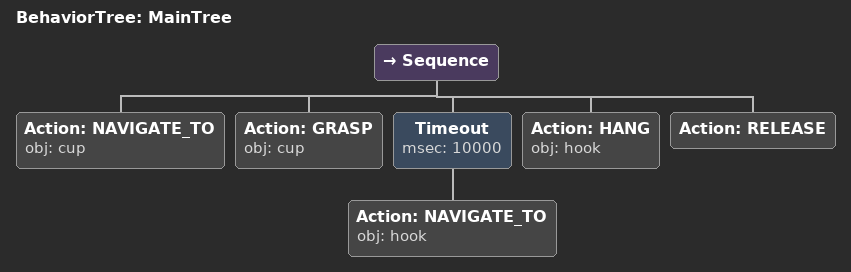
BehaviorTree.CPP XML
<root main_tree_to_execute="MainTree">
  <BehaviorTree ID="MainTree">
    <Sequence>
      <!-- Navigate to cup -->
      <Action ID="NAVIGATE_TO" obj="cup" />
      <!-- Grasp cup -->
      <Action ID="GRASP" obj="cup" />
      <!-- Timeout: NAVIGATE_TO hook within 10s -->
      <Timeout msec="10000">
        <!-- Navigate to hook -->
        <Action ID="NAVIGATE_TO" obj="hook" />
      </Timeout>
      <!-- Hang bag on hook -->
      <Action ID="HANG" obj="hook" />
      <!-- Release -->
      <Action ID="RELEASE" />
    </Sequence>
  </BehaviorTree>
</root>
